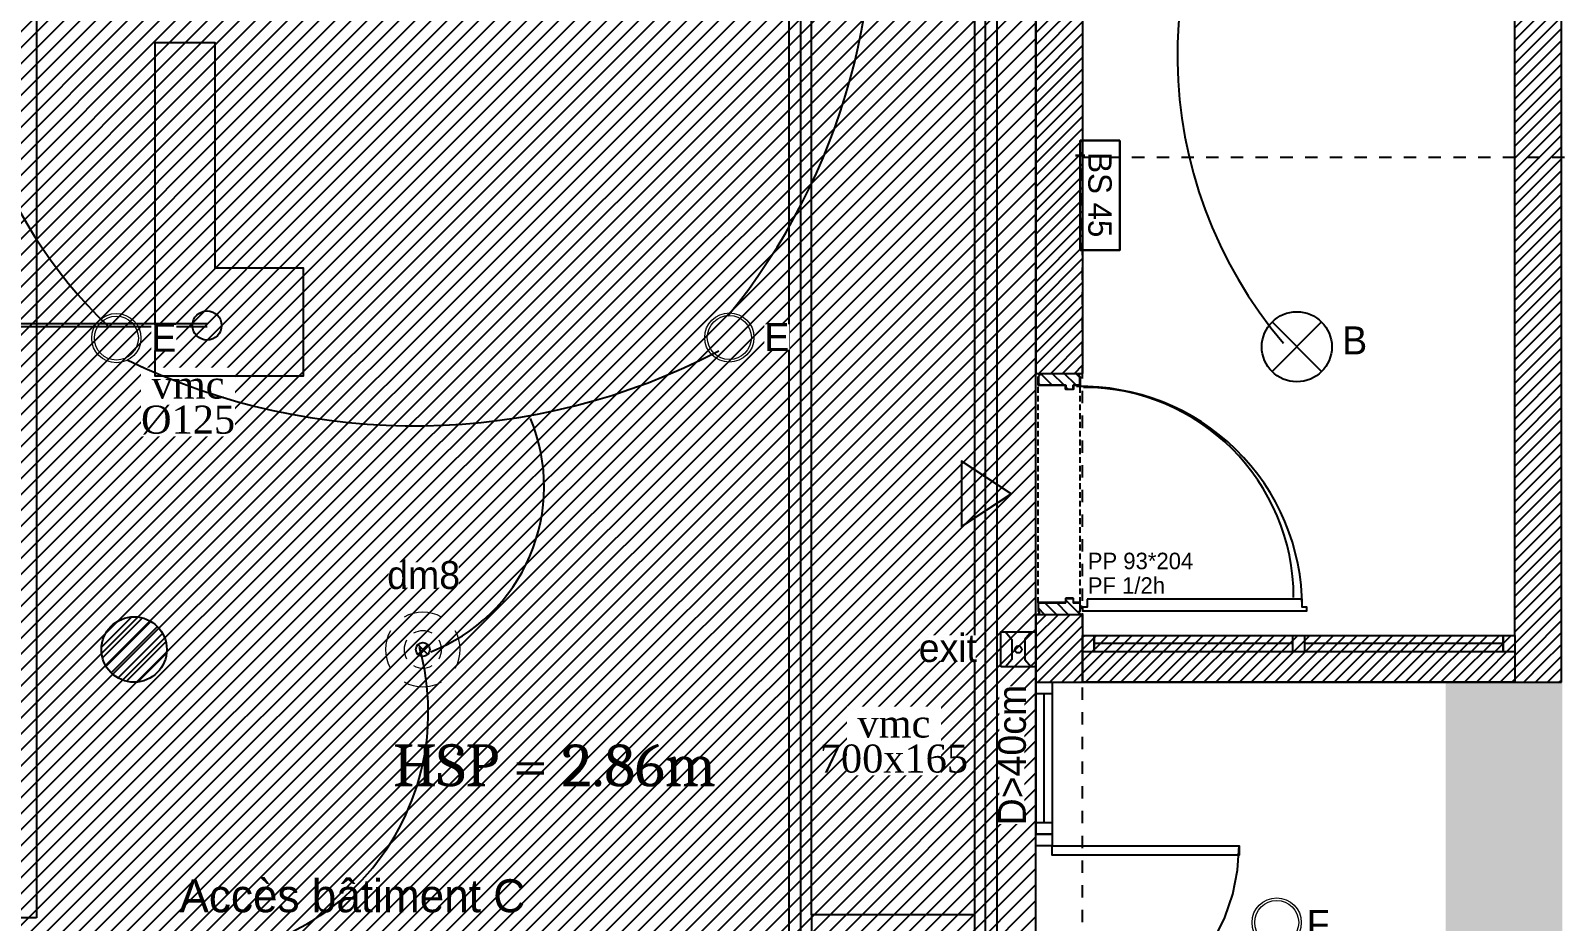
# Model space of a CAD drawing. Header units: centimetres. Extents: x 2811 to 13089, y 820 to 6224.
# Drawn here: x 9155 to 9812, y 3145 to 3526 of the extents above; entities that cross this region are included whole.
import ezdxf

# ---------------------------------------------------------------- set-up
doc = ezdxf.new("R2010")
doc.units = ezdxf.units.CM
doc.linetypes.add('Style de ligne -13', pattern=[0.147638, 0.098425, -0.049213])
doc.linetypes.add('VW-01', pattern=[0.41656, 0.20828, -0.20828])
for name, color, linetype in [('01_linteaux', 2, 'Continuous'), ('01_poch_BN', 9, 'Continuous'), ('B GÈnÈral_Hatch', 252, 'Continuous'), ('B Général', 252, 'Continuous'), ('C ANNOTATIONS-prestations', 252, 'Continuous'), ('C ANNOTATIONS-texte', 252, 'Continuous'), ('prlm-GT', 242, 'Continuous'), ('prlm-VMC', 93, 'Continuous')]:
    doc.layers.add(name, color=color, linetype=linetype)
for name, color, linetype, lineweight in [('prlm-ELEC-CFA', 1, 'Continuous', 25), ('prlm-ELEC-CFO', 1, 'Continuous', 25), ('prlm-ELEC-SSI', 6, 'Continuous', 30)]:
    doc.layers.add(name, color=color, linetype=linetype, lineweight=lineweight)
doc.layers.add('prlm-ZEROPLOT', color=254, linetype='Continuous', plot=False)
doc.styles.add('Eurostile', font='Eurosti.TTF')
doc.styles.add('prlm-elec-cfa', font='comic.ttf', dxfattribs={"height": 12})
doc.styles.add('prlm-elec-cfo', font='comic.ttf', dxfattribs={"height": 12})
doc.styles.add('prlm-mod', font='cambriaz.ttf', dxfattribs={"height": 18})
doc.styles.add('prlm-vmc', font='pala.ttf', dxfattribs={"height": 14})
doc.styles.get("Standard").update_dxf_attribs({"font": 'isocp.shx', "height": 15})
pattern_1 = [(45, (0, 0), (2.4253472, -2.6458333), [])]

# ---------------------------------------------------------------- blocks, each defined once
blk = doc.blocks.new('PP 93_204 PF1_2h mur20')
at = {"layer": 'B GÈnÈral_Hatch', "linetype": 'Continuous'}
h = blk.add_hatch(dxfattribs=at)
h.set_pattern_fill('50_BETON', color=256, style=0, pattern_type=2)
h.set_pattern_definition(pattern_1)
edge = h.paths.add_edge_path()
edge.add_line((-51.6, -8.95), (-50.94, -8.37))
edge.add_line((-50.94, -8.37), (-50.93, -8.36))
edge.add_arc((-50.79, -8.52), 0.2, 48.99091, 131.00909, ccw=False)
edge.add_line((-50.66, -8.36), (-50.65, -8.37))
edge.add_line((-50.65, -8.37), (-50.1, -8.86))
edge.add_line((-50.1, -8.86), (-50.1, -8.86))
edge.add_arc((-50.06, -8.82), 0.05, 228.99091, 270)
edge.add_line((-50.06, -8.87), (-50.06, -8.87))
edge.add_line((-50.06, -8.87), (-46.7, -8.87))
edge.add_line((-46.7, -8.87), (-46.69, -8.87))
edge.add_arc((-46.69, -8.83), 0.0435, 270, 360)
edge.add_line((-46.65, -8.83), (-46.65, 2.7))
edge.add_arc((-46.48, 2.7), 0.174, 90, 180, ccw=False)
edge.add_line((-46.48, 2.87), (-46.45, 2.87))
edge.add_line((-46.45, 2.87), (-44.9, 2.87))
edge.add_line((-44.9, 2.87), (-44.89, 2.87))
edge.add_arc((-44.89, 2.91), 0.0435, 270, 360)
edge.add_line((-44.85, 2.91), (-44.85, 5.96))
edge.add_arc((-44.89, 5.96), 0.0435, 0, 90)
edge.add_line((-44.89, 6), (-44.9, 6))
edge.add_line((-44.9, 6), (-46.45, 6))
edge.add_line((-46.45, 6), (-46.48, 6))
edge.add_arc((-46.48, 6.17), 0.174, 180, 270, ccw=False)
edge.add_line((-46.65, 6.17), (-46.65, 8.83))
edge.add_arc((-46.69, 8.83), 0.0435, 0, 90)
edge.add_line((-46.69, 8.87), (-46.7, 8.87))
edge.add_line((-46.7, 8.87), (-50.06, 8.87))
edge.add_line((-50.06, 8.87), (-50.06, 8.87))
edge.add_arc((-50.06, 8.82), 0.05, 90, 131.00909)
edge.add_line((-50.1, 8.86), (-50.1, 8.86))
edge.add_line((-50.1, 8.86), (-50.65, 8.37))
edge.add_line((-50.65, 8.37), (-50.66, 8.37))
edge.add_arc((-50.79, 8.52), 0.2, 233.09668, 311.00909, ccw=False)
edge.add_line((-50.91, 8.36), (-50.92, 8.36))
edge.add_line((-50.92, 8.36), (-51.44, 8.81))
edge.add_line((-51.44, 8.81), (-51.44, 8.81))
edge.add_line((-51.44, 8.81), (-51.6, 8.95))
edge.add_line((-51.6, 8.95), (-51.6, -8.95))
h = blk.add_hatch(dxfattribs=at)
h.set_pattern_fill('50_BETON', color=256, style=0, pattern_type=2)
h.set_pattern_definition(pattern_1)
edge = h.paths.add_edge_path()
edge.add_line((51.6, -8.95), (50.94, -8.37))
edge.add_line((50.94, -8.37), (50.93, -8.36))
edge.add_arc((50.79, -8.52), 0.2, 48.99091, 131.00909)
edge.add_line((50.66, -8.36), (50.65, -8.37))
edge.add_line((50.65, -8.37), (50.1, -8.86))
edge.add_line((50.1, -8.86), (50.1, -8.86))
edge.add_arc((50.06, -8.82), 0.05, 270, 311.00909, ccw=False)
edge.add_line((50.06, -8.87), (50.06, -8.87))
edge.add_line((50.06, -8.87), (46.7, -8.87))
edge.add_line((46.7, -8.87), (46.69, -8.87))
edge.add_arc((46.69, -8.83), 0.0435, 180, 270, ccw=False)
edge.add_line((46.65, -8.83), (46.65, 2.7))
edge.add_arc((46.48, 2.7), 0.174, 0, 90)
edge.add_line((46.48, 2.87), (46.45, 2.87))
edge.add_line((46.45, 2.87), (44.9, 2.87))
edge.add_line((44.9, 2.87), (44.89, 2.87))
edge.add_arc((44.89, 2.91), 0.0435, 180, 270, ccw=False)
edge.add_line((44.85, 2.91), (44.85, 5.96))
edge.add_arc((44.89, 5.96), 0.0435, 90, 180, ccw=False)
edge.add_line((44.89, 6), (44.9, 6))
edge.add_line((44.9, 6), (46.45, 6))
edge.add_line((46.45, 6), (46.48, 6))
edge.add_arc((46.48, 6.17), 0.174, 270, 360)
edge.add_line((46.65, 6.17), (46.65, 8.83))
edge.add_arc((46.69, 8.83), 0.0435, 90, 180, ccw=False)
edge.add_line((46.69, 8.87), (46.7, 8.87))
edge.add_line((46.7, 8.87), (50.06, 8.87))
edge.add_line((50.06, 8.87), (50.06, 8.87))
edge.add_arc((50.06, 8.82), 0.05, 48.99091, 90, ccw=False)
edge.add_line((50.1, 8.86), (50.1, 8.86))
edge.add_line((50.1, 8.86), (50.65, 8.37))
edge.add_line((50.65, 8.37), (50.66, 8.37))
edge.add_arc((50.79, 8.52), 0.2, 228.99091, 306.90332)
edge.add_line((50.91, 8.36), (50.92, 8.36))
edge.add_line((50.92, 8.36), (51.44, 8.81))
edge.add_line((51.44, 8.81), (51.44, 8.81))
edge.add_line((51.44, 8.81), (51.6, 8.95))
edge.add_line((51.6, 8.95), (51.6, -8.95))
at = {"layer": 'B Général', "linetype": 'Style de ligne -13', "ltscale": 25.4}
for p, q in [((46.7, 9), (-46.7, 9)), ((46.7, -9), (-46.7, -9))]:
    blk.add_line(p, q, dxfattribs=at)
at = {"layer": 'B Général', "linetype": 'Continuous', "flags": 128}
for points in [[(45, 12), (48.5, 12), (48.5, 10), (50, 10), (50.01, 106), (48.51, 106), (48.51, 104), (45.01, 104)], [(0, -20.5), (-14, -41.85), (14, -41.85)]]:
    blk.add_lwpolyline(points, close=True, dxfattribs=at)
for points in [[(-46.5, 8.83), (-46.5, 6.17, 0.414214), (-46.46, 6.13), (-46.45, 6.13), (-44.9, 6.13), (-44.87, 6.13, -0.414214), (-44.7, 5.96), (-44.7, 2.91, -0.414214), (-44.87, 2.74), (-44.9, 2.74), (-46.45, 2.74), (-46.46, 2.74, 0.414214), (-46.5, 2.7), (-46.5, -8.83, -0.414214), (-46.67, -9), (-46.7, -9), (-50.06, -9), (-50.07, -9, -0.18087), (-50.2, -8.95), (-50.2, -8.95), (-50.76, -8.47), (-50.76, -8.46, 0.373975), (-50.83, -8.46), (-50.83, -8.47), (-51.49, -9.04), (-51.6, -8.95), (-50.94, -8.37), (-50.93, -8.36, -0.373975), (-50.66, -8.36), (-50.65, -8.37), (-50.1, -8.86), (-50.1, -8.86, 0.18087), (-50.06, -8.87), (-50.06, -8.87), (-46.7, -8.87), (-46.69, -8.87, 0.414214), (-46.65, -8.83), (-46.65, 2.7, -0.414214), (-46.48, 2.87), (-46.45, 2.87), (-44.9, 2.87), (-44.89, 2.87, 0.414214), (-44.85, 2.91), (-44.85, 5.96, 0.414214), (-44.89, 6), (-44.9, 6), (-46.45, 6), (-46.48, 6, -0.414214), (-46.65, 6.17), (-46.65, 8.83, 0.414214), (-46.69, 8.87), (-46.7, 8.87), (-50.06, 8.87), (-50.06, 8.87, 0.18087), (-50.1, 8.86), (-50.1, 8.86), (-50.65, 8.37), (-50.66, 8.37, -0.353689), (-50.91, 8.36), (-50.92, 8.36), (-51.44, 8.81), (-51.44, 8.81), (-51.6, 8.95), (-51.49, 9.04), (-50.88, 8.51, 0.385556), (-50.77, 8.46), (-50.76, 8.47), (-50.2, 8.95), (-50.2, 8.95, -0.18087), (-50.07, 9), (-50.06, 9), (-46.7, 9), (-46.67, 9, -0.414214)], [(46.5, 8.83), (46.5, 6.17, -0.414214), (46.46, 6.13), (46.45, 6.13), (44.9, 6.13), (44.87, 6.13, 0.414214), (44.7, 5.96), (44.7, 2.91, 0.414214), (44.87, 2.74), (44.9, 2.74), (46.45, 2.74), (46.46, 2.74, -0.414214), (46.5, 2.7), (46.5, -8.83, 0.414214), (46.67, -9), (46.7, -9), (50.06, -9), (50.07, -9, 0.18087), (50.2, -8.95), (50.2, -8.95), (50.76, -8.47), (50.76, -8.46, -0.373975), (50.83, -8.46), (50.83, -8.47), (51.49, -9.04), (51.6, -8.95), (50.94, -8.37), (50.93, -8.36, 0.373975), (50.66, -8.36), (50.65, -8.37), (50.1, -8.86), (50.1, -8.86, -0.18087), (50.06, -8.87), (50.06, -8.87), (46.7, -8.87), (46.69, -8.87, -0.414214), (46.65, -8.83), (46.65, 2.7, 0.414214), (46.48, 2.87), (46.45, 2.87), (44.9, 2.87), (44.89, 2.87, -0.414214), (44.85, 2.91), (44.85, 5.96, -0.414214), (44.89, 6), (44.9, 6), (46.45, 6), (46.48, 6, 0.414214), (46.65, 6.17), (46.65, 8.83, -0.414214), (46.69, 8.87), (46.7, 8.87), (50.06, 8.87), (50.06, 8.87, -0.18087), (50.1, 8.86), (50.1, 8.86), (50.65, 8.37), (50.66, 8.37, 0.353689), (50.91, 8.36), (50.92, 8.36), (51.44, 8.81), (51.44, 8.81), (51.6, 8.95), (51.49, 9.04), (50.88, 8.51, -0.385556), (50.77, 8.46), (50.76, 8.47), (50.2, 8.95), (50.2, 8.95, 0.18087), (50.07, 9), (50.06, 9), (46.7, 9), (46.67, 9, 0.414214)]]:
    blk.add_lwpolyline(points, format="xyb", close=True, dxfattribs=at)
at = {"layer": 'B Général', "linetype": 'Continuous'}
blk.add_circle((48.5, 9.5), 0.5, dxfattribs=at)
blk.add_arc((48.5, 9.5), 94.5, 90, 181.23226, dxfattribs=at)
at = {"layer": 'C ANNOTATIONS-prestations', "insert": (25.17, 12.23), "char_height": 7.059, "attachment_point": 1, "rotation": 90, "line_spacing_factor": 0.894142, "style": 'Eurostile'}
blk.add_mtext('PP 93*204\\PPF 1/2h\\P', dxfattribs=at)
blk = doc.blocks.new('Groupe-34-1')
at = {"layer": 'B Général', "linetype": 'Continuous'}
blk.add_line((0, -3.5), (0, 3.5), dxfattribs=at)
blk = doc.blocks.new('Groupe-35-1')
at = {"layer": 'B Général', "linetype": 'Continuous'}
blk.add_line((170, -3.5), (170, 3.5), dxfattribs=at)
blk = doc.blocks.new('Groupe-36-1')
at = {"layer": 'B Général', "linetype": 'Continuous', "flags": 128}
for points in [[(85, 3.5), (84.32, 13.94), (82.27, 24.21), (78.91, 34.11), (74.28, 43.5), (68.47, 52.2), (61.57, 60.07), (53.7, 66.97), (45, 72.78), (35.61, 77.41), (25.71, 80.77), (15.44, 82.82), (5, 83.5)], [(85, 3.5), (85.68, 13.94), (87.73, 24.21), (91.09, 34.11), (95.72, 43.5), (101.53, 52.2), (108.43, 60.07), (116.3, 66.97), (125, 72.78), (134.39, 77.41), (144.29, 80.77), (154.56, 82.82), (165, 83.5)]]:
    blk.add_lwpolyline(points, dxfattribs=at)
at = {"layer": 'B Général', "flags": 128}
for points in [[(5, 3.5), (5, 83.5), (9, 83.5), (9, 3.5)], [(165, 3.5), (165, 83.5), (161, 83.5), (161, 3.5)], [(0, 3.5), (5, 3.5), (5, -3.5), (0, -3.5)], [(165, 3.5), (170, 3.5), (170, -3.5), (165, -3.5)]]:
    blk.add_lwpolyline(points, close=True, dxfattribs=at)
at = {"layer": 'B Général'}
for name in ['Groupe-34-1', 'Groupe-35-1']:
    blk.add_blockref(name, (0, 0), dxfattribs=at)
blk = doc.blocks.new('NNA_IfcDoor (2D)')
at = {"layer": 'B Général'}
blk.add_blockref('Groupe-36-1', (0, 0), dxfattribs=at)
blk = doc.blocks.new('Groupe-37-1')
at = {"layer": 'B Général', "linetype": 'Continuous'}
for p, q in [((9585.45, 3247.39), (9585.45, 3182.29)), ((9585.45, 3247.39), (9585.45, 3182.29)), ((9585.45, 3247.39), (9592.45, 3247.39)), ((9592.45, 3247.39), (9592.45, 3182.29)), ((9592.45, 3247.39), (9592.45, 3182.29)), ((9588.95, 3187.39), (9588.95, 3242.39)), ((9585.45, 3012.29), (9585.45, 2952.19)), ((9585.45, 3012.29), (9585.45, 2952.19)), ((9588.95, 2952.19), (9588.95, 3007.19)), ((9592.45, 3012.29), (9592.45, 2952.19)), ((9592.45, 3012.29), (9592.45, 2952.19)), ((9585.45, 2952.19), (9592.45, 2952.19))]:
    blk.add_line(p, q, dxfattribs=at)
at = {"layer": 'B Général', "linetype": 'Continuous', "flags": 128}
for points in [[(9585.45, 3247.39), (9592.45, 3247.39), (9592.45, 3242.39), (9585.45, 3242.39)], [(9585.45, 3187.29), (9592.45, 3187.29), (9592.45, 3182.29), (9585.45, 3182.29)], [(9585.45, 3012.29), (9592.45, 3012.29), (9592.45, 3007.29), (9585.45, 3007.29)], [(9585.45, 2952.19), (9592.45, 2952.19), (9592.45, 2947.19), (9585.45, 2947.19)]]:
    blk.add_lwpolyline(points, close=True, dxfattribs=at)
at = {"layer": 'B Général', "rotation": 270}
blk.add_blockref('NNA_IfcDoor (2D)', (9588.95, 3182.29), dxfattribs=at)
blk = doc.blocks.new('Groupe-43-1')
at = {"layer": 'B Général', "linetype": 'Continuous'}
for p, q in [((9695.47, 3263.89), (9610.45, 3263.89)), ((9785.48, 3263.89), (9700.47, 3263.89))]:
    blk.add_line(p, q, dxfattribs=at)
at = {"layer": 'B Général', "linetype": 'Continuous', "flags": 128}
for points in [[(9605.45, 3267.39), (9790.48, 3267.39), (9790.48, 3247.39), (9605.45, 3247.39)], [(9605.45, 3260.39), (9605.45, 3267.39), (9610.45, 3267.39), (9610.45, 3260.39)], [(9610.45, 3267.39), (9785.48, 3267.39), (9785.48, 3260.39), (9610.45, 3260.39)], [(9695.47, 3260.39), (9695.47, 3267.39), (9700.47, 3267.39), (9700.47, 3260.39)], [(9785.48, 3260.39), (9785.48, 3267.39), (9790.48, 3267.39), (9790.48, 3260.39)]]:
    blk.add_lwpolyline(points, close=True, dxfattribs=at)
blk = doc.blocks.new('xi.vmcd125')
at = {"layer": 'prlm-VMC', "color": 0, "linetype": 'ByBlock', "lineweight": -2, "insert": (0, 0), "char_height": 12, "width": 37.8475, "attachment_point": 2, "line_spacing_factor": 0.75, "style": 'prlm-vmc', "bg_fill": 3, "box_fill_scale": 1.1, "bg_fill_color": 256, "bg_fill_transparency": 0}
blk.add_mtext('vmc\\P%%C125', dxfattribs=at)
blk = doc.blocks.new('xi.co765x415-90')
at = {"layer": 'prlm-VMC'}
for points in [[(-38.25, 8.64), (-38.25, 57.21), (14.36, 109.81), (62.93, 109.81)], [(14.36, 109.81), (46.04, 33.31)], [(62.93, 109.81), (62.93, 33.31), (71.56, 33.31), (71.56, 109.81), (62.93, 109.81)], [(42.15, 29.42), (-11.95, 83.51)], [(0, 8.64), (0, 41.36), (30.2, 71.56), (62.93, 71.56)], [(38.25, 25.52), (-38.25, 57.21)], [(38.25, 8.64), (38.25, 25.52), (46.04, 33.31), (62.93, 33.31)], [(-38.25, 0), (38.25, 0), (38.25, 8.64), (-38.25, 8.64), (-38.25, 0)]]:
    blk.add_lwpolyline(points, dxfattribs=at)
blk = doc.blocks.new('xi.lumB')
at = {"layer": 'prlm-ELEC-CFO', "color": 0, "linetype": 'ByBlock'}
for p, q in [((10.61, 10.61), (-10.61, -10.61)), ((-10.61, 10.61), (10.61, -10.61))]:
    blk.add_line(p, q, dxfattribs=at)
blk.add_circle((0, 0), 15, dxfattribs=at)
blk = doc.blocks.new('xi.lumE')
at = {"layer": 'prlm-ELEC-CFO', "color": 0, "linetype": 'ByBlock', "lineweight": 13}
for radius in [10.55, 9.42]:
    blk.add_circle((0, 0), radius, dxfattribs=at)
blk = doc.blocks.new('xi.dm8')
at = {"layer": 'prlm-ELEC-CFO', "color": 0}
for points in [[(-2.12, 2.12), (2.12, -2.12)], [(2.12, 2.12), (-2.12, -2.12)]]:
    blk.add_lwpolyline(points, dxfattribs=at)
blk.add_circle((0, 0), 3, dxfattribs=at)
at = {"layer": 'prlm-ELEC-CFO', "color": 0, "lineweight": 13}
for radius, start, end in [(16, 60, 120), (16, 150, 210), (8, 60, 120), (16, 330, 30), (8, 150, 210), (8, 330, 30), (8, 240, 300), (16, 240, 300)]:
    blk.add_arc((0, 0), radius, start, end, dxfattribs=at)
blk = doc.blocks.new('xi.bs45')
at = {"layer": 'prlm-ELEC-SSI', "color": 0, "linetype": 'ByBlock', "lineweight": -2}
blk.add_lwpolyline([(-23.46, 17), (23.46, 17), (23.46, 0), (-23.46, 0)], close=True, dxfattribs=at)
at = {"layer": 'prlm-ZEROPLOT', "color": 254, "linetype": 'ByBlock', "lineweight": -2}
blk.add_lwpolyline([(-17, -1.98), (-17, 2.02)], dxfattribs=at)
at = {"layer": 'prlm-ELEC-SSI', "color": 0, "linetype": 'ByBlock', "lineweight": -2, "insert": (-0.24, 8.39), "char_height": 10, "width": 43.7694, "attachment_point": 5, "style": 'prlm-elec-cfo', "bg_fill": 3, "box_fill_scale": 1, "bg_fill_color": 256, "bg_fill_transparency": 0}
blk.add_mtext('BS 45', dxfattribs=at)
blk = doc.blocks.new('xi.exit')
at = {"layer": 'prlm-ELEC-CFA', "color": 0, "flags": 128}
blk.add_lwpolyline([(-7.5, 15), (7.5, 15), (7.5, 0), (-7.5, 0)], close=True, dxfattribs=at)
at = {"layer": 'prlm-ELEC-CFA', "color": 0}
for points in [[(7.5, 13), (4.26, 10.26), (-4.26, 10.26), (-7.5, 13)], [(7.5, 2), (4.26, 4.74), (-4.26, 4.74), (-7.5, 2)]]:
    blk.add_lwpolyline(points, dxfattribs=at)
blk.add_circle((0, 7.5), 1.5, dxfattribs=at)
blk = doc.blocks.new('xi.lumF')
at = {"layer": 'prlm-ELEC-CFO', "color": 0, "linetype": 'ByBlock', "lineweight": 13}
for radius in [10.55, 9.42]:
    blk.add_circle((0, 0), radius, dxfattribs=at)

msp = doc.modelspace()

# ---------------------------------------------------------------- hatches: boundary and pattern name
at = {"layer": '01_poch_BN'}
h = msp.add_hatch(color=256, dxfattribs=at)
h.dxf.hatch_style = 1
h.paths.add_polyline_path([(9810.829, 3247.635), (9790.829, 3247.635), (9760.829, 3247.635), (9760.829, 2947.635), (9810.829, 2947.635)])
at = {"layer": 'B GÈnÈral_Hatch', "linetype": 'Continuous'}
h = msp.add_hatch(dxfattribs=at)
h.set_pattern_fill('50_BETON', color=256, style=0, pattern_type=2)
h.set_pattern_definition(pattern_1)
h.paths.add_polyline_path([(9810.485, 3779.389), (9790.485, 3759.389), (9790.485, 3267.389), (9810.485, 3247.389)])
h = msp.add_hatch(dxfattribs=at)
h.set_pattern_fill('F_P__SOFFITE', color=256, style=0, pattern_type=2)
h.set_pattern_definition([(45, (0, 0.2205), (-3.5277778, 3.3072917), [])])
h.paths.add_polyline_path([(9189.484, 3759.389), (9060.694, 3759.389), (9060.694, 2947.189), (9585.447, 2947.189), (9585.447, 3759.389), (9454.485, 3759.389), (9454.485, 3716.389), (9435.447, 3716.389), (9435.447, 3531.389), (9189.484, 3531.389)])
h = msp.add_hatch(dxfattribs=at)
h.set_pattern_fill('50_BETON', color=256, style=0, pattern_type=2)
h.set_pattern_definition(pattern_1)
h.paths.add_polyline_path([(9605.447, 3379.603), (9605.447, 3759.389), (9585.447, 3759.389), (9585.447, 3379.603)])
h = msp.add_hatch(dxfattribs=at)
h.set_pattern_fill('50_BETON', color=256, style=0, pattern_type=2)
h.set_pattern_definition(pattern_1)
h.paths.add_polyline_path([(9605.447, 3276.403), (9585.447, 3276.403), (9585.447, 3247.389), (9605.447, 3247.389)])
h = msp.add_hatch(dxfattribs=at)
h.set_pattern_fill('50_BETON', color=256, style=0, pattern_type=2)
h.set_pattern_definition(pattern_1)
edge = h.paths.add_edge_path()
edge.add_arc((9199.484, 3261.389), 14, 0, 360)
h = msp.add_hatch(dxfattribs=at)
h.set_pattern_fill('50_BETON', color=256, style=0, pattern_type=2)
h.set_pattern_definition(pattern_1)
h.paths.add_polyline_path([(9810.485, 3247.389), (9790.485, 3267.389), (9605.447, 3267.389), (9605.447, 3247.389)])

# ---------------------------------------------------------------- linework, layer by layer
at = {"layer": '01_linteaux'}
msp.add_arc((9605.792, 3283.634), 90, 0, 90, dxfattribs=at)
at = {"layer": 'B Général', "linetype": 'Continuous'}
for p, q in [((9157.725, 4219.033), (9157.725, 3146.514)), ((9479.879, 3126.579), (9479.879, 4021.584)), ((9484.879, 3121.579), (9484.879, 4016.584)), ((9563.879, 3042.579), (9563.879, 3937.584)), ((9568.879, 3037.579), (9568.879, 3932.584)), ((9810.485, 3247.389), (9810.485, 3779.389)), ((9585.447, 3759.389), (9585.447, 3379.603)), ((9605.447, 3759.389), (9605.447, 3379.603)), ((9790.485, 3267.389), (9790.485, 3759.389)), ((9585.447, 3379.603), (9605.447, 3379.603)), ((9585.447, 3276.403), (9585.447, 3247.389)), ((9585.447, 3276.403), (9605.447, 3276.403)), ((9605.447, 3276.403), (9605.447, 3247.389)), ((9605.447, 3267.389), (9790.485, 3267.389)), ((9585.447, 3247.389), (9605.447, 3247.389)), ((9605.447, 3247.389), (9810.485, 3247.389)), ((9157.725, 3146.514), (8575.731, 3146.514))]:
    msp.add_line(p, q, dxfattribs=at)
at = {"layer": 'B Général', "linetype": 'Continuous', "lineweight": 18}
for p, q in [((9810.485, 3247.389), (9810.485, 3779.389)), ((9585.447, 3759.389), (9585.447, 3379.603)), ((9605.447, 3759.389), (9605.447, 3379.603)), ((9790.485, 3267.389), (9790.485, 3759.389)), ((9585.447, 3276.403), (9585.447, 3247.389)), ((9605.447, 3276.403), (9605.447, 3247.389)), ((9605.447, 3267.389), (9790.485, 3267.389)), ((9605.447, 3247.389), (9810.485, 3247.389))]:
    msp.add_line(p, q, dxfattribs=at)
at = {"layer": 'B Général', "linetype": 'Continuous', "flags": 128}
msp.add_lwpolyline([(9189.484, 3759.389), (9060.694, 3759.389), (9060.694, 2947.189), (9585.447, 2947.189), (9585.447, 3759.389), (9454.485, 3759.389), (9454.485, 3716.389), (9435.447, 3716.389), (9435.447, 3531.389), (9189.484, 3531.389)], close=True, dxfattribs=at)
at = {"layer": 'B Général', "linetype": 'VW-01', "ltscale": 25.4, "flags": 128}
msp.add_lwpolyline([(9605.447, 3472.189), (9818.485, 3472.189), (9818.485, 2346.991), (9605.447, 2346.991)], close=True, dxfattribs=at)
at = {"layer": 'B Général', "linetype": 'Continuous'}
msp.add_circle((9199.484, 3261.389), 14, dxfattribs=at)
at = {"layer": 'prlm-ELEC-CFO', "lineweight": 25}
for centre, radius, start, end in [((9836.504, 3516.069), 190.49, 141.418058, 220.416831), ((9327.276, 3545.876), 201.519, 169.896565, 226.428814), ((9220.289, 3234.557), 105.133, 258.571393, 15.32892)]:
    msp.add_arc(centre, radius, start, end, dxfattribs=at)
at = {"layer": 'prlm-VMC'}
for p, q in [((9489.379, 3147.775), (9489.379, 3911.617)), ((9559.379, 3147.775), (9559.379, 3911.617))]:
    msp.add_line(p, q, dxfattribs=at)
at = {"layer": 'prlm-VMC', "ltscale": 25}
for p, q in [((9230.695, 3400.771), (9147.475, 3400.771)), ((9230.695, 3399.521), (9147.475, 3399.521))]:
    msp.add_line(p, q, dxfattribs=at)
at = {"layer": 'prlm-VMC'}
msp.add_circle((9230.695, 3400.146), 6.25, dxfattribs=at)

# ---------------------------------------------------------------- block references
at = {"layer": 'B Général', "rotation": 269.9999978630644}
msp.add_blockref('PP 93_204 PF1_2h mur20', (9595.447, 3328.003), dxfattribs=at)
at = {"layer": 'B Général'}
for name in ['Groupe-43-1', 'Groupe-37-1']:
    msp.add_blockref(name, (0, 0), dxfattribs=at)
at = {"layer": 'prlm-ELEC-CFA', "rotation": 89.99999786306452}
msp.add_blockref('xi.exit', (9585.447, 3261.389), dxfattribs=at)
at = {"layer": 'prlm-ELEC-CFO'}
for name, p in [('xi.lumE', (9454.259, 3395)), ('xi.lumB', (9697.169, 3391.017))]:
    msp.add_blockref(name, p, dxfattribs=at)
at = {"layer": 'prlm-ELEC-CFO', "rotation": 270}
msp.add_blockref('xi.dm8', (9323.071, 3261.389), dxfattribs=at)
at = {"layer": 'prlm-ELEC-CFO', "lineweight": 20}
msp.add_blockref('xi.lumF', (9688.536, 3144.461), dxfattribs=at)
at = {"layer": 'prlm-VMC', "xscale": 0.915032679547185, "yscale": 0.915032679547185, "zscale": 0.915032679547185, "rotation": 180}
msp.add_blockref('xi.co765x415-90', (9524.379, 3147.775), dxfattribs=at)

# ---------------------------------------------------------------- texts
at = {"layer": 'C ANNOTATIONS-texte', "insert": (9292.862, 3162.98), "char_height": 14.118, "width": 280.27531, "attachment_point": 2, "line_spacing_factor": 0.894142, "style": 'Eurostile'}
msp.add_mtext('Accès bâtiment C', dxfattribs=at)
msp.add_mtext('Accès bâtiment C', dxfattribs=at)
at = {"layer": 'prlm-ZEROPLOT', "insert": (9310.299, 3220.779), "char_height": 18, "attachment_point": 1, "style": 'prlm-mod'}
msp.add_mtext_dynamic_manual_height_columns('HSP = 2.86m', width=153.51053, gutter_width=75, heights=[0], dxfattribs=at)

# ---------------------------------------------------------------- next in the draw order: block references
at = {"layer": 'prlm-ELEC-SSI', "rotation": 270}
msp.add_blockref('xi.bs45', (9604.447, 3455.863), dxfattribs=at)
at = {"layer": 'prlm-VMC'}
msp.add_blockref('xi.vmcd125', (9222.579, 3380.826), dxfattribs=at)

# ---------------------------------------------------------------- next in the draw order: texts
at = {"layer": 'prlm-ELEC-CFA', "lineweight": 20, "insert": (9547.797, 3268.028), "char_height": 12, "attachment_point": 2, "line_spacing_factor": 0.8, "style": 'prlm-elec-cfa', "bg_fill": 3, "box_fill_scale": 0.95, "bg_fill_color": 256, "bg_fill_transparency": 0}
msp.add_mtext('exit', dxfattribs=at)
at = {"layer": 'prlm-ELEC-CFA', "lineweight": 20, "insert": (9569.183, 3216.154), "char_height": 12, "attachment_point": 2, "rotation": 90, "line_spacing_factor": 0.8, "style": 'prlm-elec-cfa', "bg_fill": 3, "box_fill_scale": 0.95, "bg_fill_color": 256, "bg_fill_transparency": 0}
msp.add_mtext('{D>40cm}', dxfattribs=at)
at = {"layer": 'prlm-ELEC-CFO', "lineweight": 20, "char_height": 12, "attachment_point": 2, "line_spacing_factor": 0.8, "style": 'prlm-elec-cfo', "bg_fill": 3, "box_fill_scale": 0.95, "bg_fill_color": 256, "bg_fill_transparency": 0}
for s, insert in [('E', (9474.575, 3401.17)), ('B', (9721.927, 3399.738)), ('dm8', (9323.412, 3299.288)), ('F', (9706.307, 3149.811))]:
    msp.add_mtext(s, dxfattribs=dict(at, insert=insert))
at = {"layer": 'prlm-VMC', "linetype": 'ByBlock', "lineweight": -2, "insert": (9524.697, 3235.682), "char_height": 12, "width": 37.84755, "attachment_point": 2, "line_spacing_factor": 0.75, "style": 'prlm-vmc', "bg_fill": 3, "box_fill_scale": 1.1, "bg_fill_color": 256, "bg_fill_transparency": 0}
msp.add_mtext('vmc\\P700x165', dxfattribs=at)

# ---------------------------------------------------------------- next in the draw order: linework, layer by layer
at = {"layer": 'prlm-ELEC-CFO', "lineweight": 25}
for centre, radius, start, end in [((9240.621, 3578.563), 275.251, 320.709477, 8.536635), ((9299.023, 3331.211), 75.956, 291.233606, 22.467647)]:
    msp.add_arc(centre, radius, start, end, dxfattribs=at)
at = {"layer": 'prlm-GT'}
msp.add_lwpolyline([(9208.484, 3521.389), (9234.096, 3521.385), (9234.08, 3424.889), (9271.796, 3424.889), (9271.796, 3378.399), (9208.484, 3378.399)], close=True, dxfattribs=at)

# ---------------------------------------------------------------- next in the draw order: block references
at = {"layer": 'prlm-ELEC-CFO'}
msp.add_blockref('xi.lumE', (9191.882, 3394.729), dxfattribs=at)

# ---------------------------------------------------------------- next in the draw order: texts
at = {"layer": 'prlm-ELEC-CFO', "lineweight": 20, "insert": (9212.199, 3400.899), "char_height": 12, "attachment_point": 2, "line_spacing_factor": 0.8, "style": 'prlm-elec-cfo', "bg_fill": 3, "box_fill_scale": 0.95, "bg_fill_color": 256, "bg_fill_transparency": 0}
msp.add_mtext('E', dxfattribs=at)

# ---------------------------------------------------------------- next in the draw order: linework, layer by layer
at = {"layer": 'prlm-ELEC-CFO', "lineweight": 25}
msp.add_arc((9319.303, 3637.751), 280.59, 244.055991, 297.69855, dxfattribs=at)

doc.saveas('drawing.dxf')
